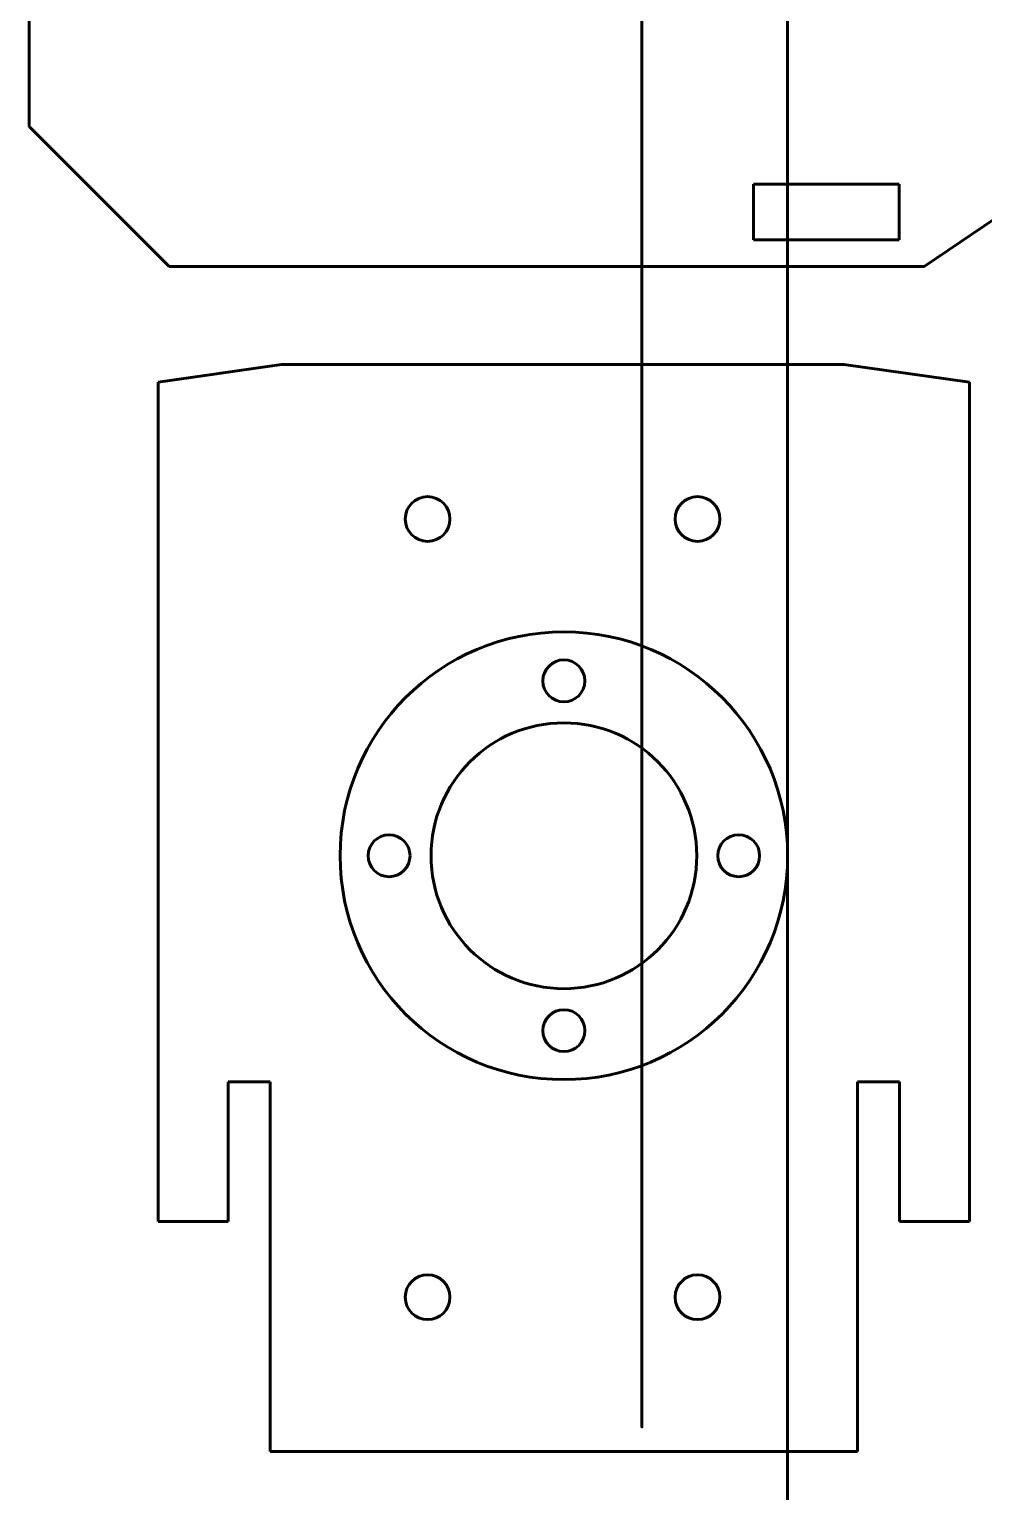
# Model space of a CAD drawing. Header units: centimetres. Extents: x 0.2 to 12.4, y -48.2 to 44.8.
# Drawn here: x 0.22 to 7.04, y -10.32 to 0.14 of the extents above; entities that cross this region are included whole.
import ezdxf

# ---------------------------------------------------------------- set-up
doc = ezdxf.new("R2010")
doc.units = ezdxf.units.CM
doc.header["$MEASUREMENT"] = 0
doc.layers.add('layer 1', color=7, linetype='Continuous')

msp = doc.modelspace()

# ---------------------------------------------------------------- linework, layer by layer
at = {"layer": 'layer 1', "color": 150, "lineweight": 60}
for points, knots in [([(4.60044, 2.38934), (4.60044, 3.273), (3.8841, 3.98934), (3.00044, 3.98934), (2.11679, 3.98934), (1.40044, 3.273), (1.40044, 2.38934), (1.40044, 1.50569), (2.11678, 0.78934), (3.00043, 0.78934), (3.88409, 0.78934), (4.60044, 1.50568), (4.60044, 2.38933), (4.60044, 44.80453), (4.60044, -40.02634), (4.60044, 2.38934)], [0, 0, 0, 0, 0.25, 0.25, 0.25, 0.5, 0.5, 0.5, 0.75, 0.75, 0.75, 1, 1, 1, 1.00001, 1.00001, 1.00001, 1.00001]), ([(9.89044, 2.38934), (9.89044, 3.273), (9.17409, 3.98934), (8.29044, 3.98934), (7.40678, 3.98934), (6.69044, 3.273), (6.69044, 2.38934), (6.69043, 1.50569), (7.40678, 0.78934), (8.29043, 0.78934), (9.17409, 0.78934), (9.89043, 1.50568), (9.89044, 2.38933), (9.89092, 44.80453), (9.89044, -40.02634), (9.89044, 2.38934)], [0, 0, 0, 0, 0.25, 0.25, 0.25, 0.5, 0.5, 0.5, 0.75, 0.75, 0.75, 1, 1, 1, 1.00001, 1.00001, 1.00001, 1.00001]), ([(5.64205, -5.77204), (5.64205, -4.88838), (4.92571, -4.17204), (4.04206, -4.17204), (3.1584, -4.17204), (2.44206, -4.88838), (2.44205, -5.77204), (2.44205, -6.65569), (3.15839, -7.37204), (4.04205, -7.37204), (4.9257, -7.37204), (5.64205, -6.6557), (5.64205, -5.77205), (5.64205, 36.64315), (5.64205, -48.18772), (5.64205, -5.77204)], [0, 0, 0, 0, 0.25, 0.25, 0.25, 0.5, 0.5, 0.5, 0.75, 0.75, 0.75, 1, 1, 1, 1.00001, 1.00001, 1.00001, 1.00001]), ([(3.22755, -3.36504), (3.22755, -3.27668), (3.15591, -3.20504), (3.06755, -3.20504), (2.97918, -3.20504), (2.90755, -3.27668), (2.90755, -3.36504), (2.90755, -3.45341), (2.97918, -3.52504), (3.06755, -3.52504), (3.15591, -3.52504), (3.22755, -3.45341), (3.22755, -3.36504)], [0, 0, 0, 0, 0.25, 0.25, 0.25, 0.5, 0.5, 0.5, 0.75, 0.75, 0.75, 1, 1, 1, 1]), ([(5.15755, -3.36504), (5.15755, -3.27668), (5.08591, -3.20504), (4.99755, -3.20504), (4.90918, -3.20504), (4.83755, -3.27668), (4.83755, -3.36504), (4.83755, -3.45341), (4.90918, -3.52504), (4.99755, -3.52504), (5.08591, -3.52504), (5.15755, -3.45341), (5.15755, -3.36504)], [0, 0, 0, 0, 0.25, 0.25, 0.25, 0.5, 0.5, 0.5, 0.75, 0.75, 0.75, 1, 1, 1, 1]), ([(4.19205, -4.52204), (4.19205, -4.4392), (4.1249, -4.37204), (4.04205, -4.37204), (3.95921, -4.37204), (3.89205, -4.4392), (3.89205, -4.52204), (3.89205, -4.60488), (3.95921, -4.67204), (4.04205, -4.67204), (4.1249, -4.67204), (4.19205, -4.60488), (4.19205, -4.52204)], [0, 0, 0, 0, 0.25, 0.25, 0.25, 0.5, 0.5, 0.5, 0.75, 0.75, 0.75, 1, 1, 1, 1]), ([(4.99205, -5.77204), (4.99205, -5.24737), (4.56673, -4.82204), (4.04206, -4.82204), (3.51739, -4.82204), (3.09206, -5.24737), (3.09205, -5.77204), (3.09205, -6.29671), (3.51738, -6.72204), (4.04205, -6.72204), (4.56672, -6.72204), (4.99205, -6.29671), (4.99205, -5.77204)], [0, 0, 0, 0, 0.25, 0.25, 0.25, 0.5, 0.5, 0.5, 0.75, 0.75, 0.75, 1, 1, 1, 1]), ([(2.94205, -5.77204), (2.94205, -5.6892), (2.8749, -5.62204), (2.79205, -5.62204), (2.70921, -5.62204), (2.64205, -5.6892), (2.64205, -5.77204), (2.64205, -5.85488), (2.70921, -5.92204), (2.79205, -5.92204), (2.8749, -5.92204), (2.94205, -5.85488), (2.94205, -5.77204)], [0, 0, 0, 0, 0.25, 0.25, 0.25, 0.5, 0.5, 0.5, 0.75, 0.75, 0.75, 1, 1, 1, 1]), ([(5.44205, -5.77204), (5.44205, -5.6892), (5.3749, -5.62204), (5.29205, -5.62204), (5.20921, -5.62204), (5.14205, -5.6892), (5.14205, -5.77204), (5.14205, -5.85488), (5.20921, -5.92204), (5.29205, -5.92204), (5.3749, -5.92204), (5.44205, -5.85488), (5.44205, -5.77204)], [0, 0, 0, 0, 0.25, 0.25, 0.25, 0.5, 0.5, 0.5, 0.75, 0.75, 0.75, 1, 1, 1, 1]), ([(4.19205, -7.02204), (4.19205, -6.9392), (4.1249, -6.87204), (4.04205, -6.87204), (3.95921, -6.87204), (3.89205, -6.9392), (3.89205, -7.02204), (3.89205, -7.10488), (3.95921, -7.17204), (4.04205, -7.17204), (4.1249, -7.17204), (4.19205, -7.10488), (4.19205, -7.02204)], [0, 0, 0, 0, 0.25, 0.25, 0.25, 0.5, 0.5, 0.5, 0.75, 0.75, 0.75, 1, 1, 1, 1]), ([(3.22755, -8.92704), (3.22755, -8.83868), (3.15591, -8.76704), (3.06755, -8.76704), (2.97918, -8.76704), (2.90755, -8.83868), (2.90755, -8.92704), (2.90755, -9.01541), (2.97918, -9.08704), (3.06755, -9.08704), (3.15591, -9.08704), (3.22755, -9.01541), (3.22755, -8.92704)], [0, 0, 0, 0, 0.25, 0.25, 0.25, 0.5, 0.5, 0.5, 0.75, 0.75, 0.75, 1, 1, 1, 1]), ([(5.15755, -8.92704), (5.15755, -8.83868), (5.08591, -8.76704), (4.99755, -8.76704), (4.90918, -8.76704), (4.83755, -8.83868), (4.83755, -8.92704), (4.83755, -9.01541), (4.90918, -9.08704), (4.99755, -9.08704), (5.08591, -9.08704), (5.15755, -9.01541), (5.15755, -8.92704)], [0, 0, 0, 0, 0.25, 0.25, 0.25, 0.5, 0.5, 0.5, 0.75, 0.75, 0.75, 1, 1, 1, 1])]:
    msp.add_open_spline(points, degree=3, knots=knots, dxfattribs=at)
for points in [[(0.21904, -0.56066), (0.21904, -0.56066), (0.21904, 5.33934), (0.21904, 5.33934)], [(6.61904, -1.56066), (6.61904, -1.56066), (11.53931, 1.76815), (11.53931, 1.76815)], [(1.21904, -1.56066), (1.21904, -1.56066), (0.21904, -0.56066), (0.21904, -0.56066)], [(5.39904, -1.37066), (5.39904, -1.37066), (5.39904, -0.97066), (5.39904, -0.97066)], [(5.39904, -0.97066), (5.39904, -0.97066), (6.43904, -0.97066), (6.43904, -0.97066)], [(6.43904, -0.97066), (6.43904, -0.97066), (6.43904, -1.37066), (6.43904, -1.37066)], [(6.43904, -1.37066), (6.43904, -1.37066), (5.39904, -1.37066), (5.39904, -1.37066)], [(6.61904, -1.56066), (6.61904, -1.56066), (1.21904, -1.56066), (1.21904, -1.56066)], [(2.02205, -2.26104), (2.02205, -2.26104), (1.14205, -2.38704), (1.14205, -2.38704)], [(6.04305, -2.26104), (6.04305, -2.26104), (2.02205, -2.26104), (2.02205, -2.26104)], [(6.94205, -2.38704), (6.94205, -2.38704), (6.04305, -2.26104), (6.04305, -2.26104)], [(1.14205, -8.38704), (1.14205, -8.38704), (1.14205, -2.38704), (1.14205, -2.38704)], [(6.94205, -8.38704), (6.94205, -8.38704), (6.94205, -2.38704), (6.94205, -2.38704)], [(1.64205, -8.38704), (1.64205, -8.38704), (1.64205, -7.38704), (1.64205, -7.38704)], [(1.64205, -7.38704), (1.64205, -7.38704), (1.94205, -7.38704), (1.94205, -7.38704)], [(1.94205, -10.03104), (1.94205, -10.03104), (1.94205, -7.38704), (1.94205, -7.38704)], [(6.14205, -10.03104), (6.14205, -10.03104), (6.14205, -7.38704), (6.14205, -7.38704)], [(6.14205, -7.38704), (6.14205, -7.38704), (6.44205, -7.38704), (6.44205, -7.38704)], [(6.44205, -8.38704), (6.44205, -8.38704), (6.44205, -7.38704), (6.44205, -7.38704)], [(1.14205, -8.38704), (1.14205, -8.38704), (1.64205, -8.38704), (1.64205, -8.38704)], [(6.44205, -8.38704), (6.44205, -8.38704), (6.94205, -8.38704), (6.94205, -8.38704)], [(6.14205, -10.03104), (6.14205, -10.03104), (1.94205, -10.03104), (1.94205, -10.03104)]]:
    msp.add_open_spline(points, degree=3, dxfattribs=at)

doc.saveas('drawing.dxf')
